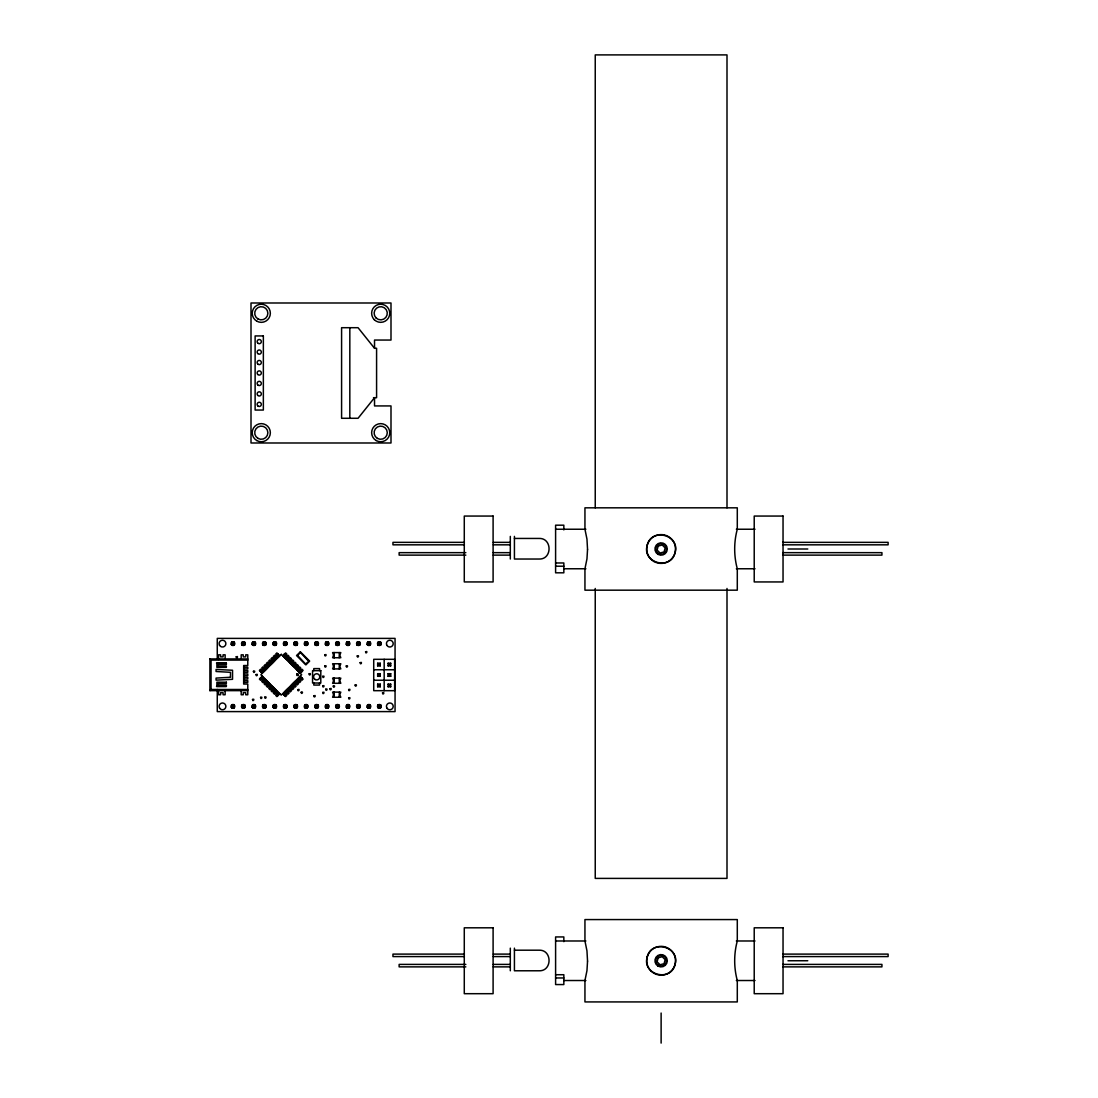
<?xml version="1.0" encoding="UTF-8"?>
<svg xmlns="http://www.w3.org/2000/svg" width="1098" height="1098" viewBox="0 0 1098 1098"><rect width="100%" height="100%" fill="white"/><g stroke="black" fill="none" stroke-linecap="round" stroke-linejoin="round"><path stroke-width="1.5" d="M231.651 644.924L234.245 642.33L234.245 644.924L231.651 644.924L231.651 642.33L234.245 642.33M242.109 644.924L244.703 642.33L244.703 644.924L242.109 644.924L242.109 642.33L244.703 642.33M252.567 644.924L255.161 642.33L255.161 644.924L252.567 644.924L252.567 642.33L255.161 642.33M209.91 690.642L211.049 689.489L247.777 689.489M263.026 644.924L265.62 642.33L263.026 642.33L263.026 644.924L265.62 644.924L265.62 642.33M273.484 644.924L276.078 642.33L276.078 644.924L273.484 644.924L273.484 642.33L276.078 642.33M283.943 644.924L286.537 642.33L286.537 644.924L283.943 644.924L283.943 642.33L286.537 642.33M260.281 671.249L261.448 670.082M262.614 668.915L263.781 667.749M264.947 666.582L266.114 665.415M267.267 664.263L268.434 663.096M269.6 661.929L270.767 660.763M271.933 659.596L273.1 658.429M274.267 657.263L275.42 656.11M276.586 654.943L277.753 653.777M260.459 671.413L261.626 670.247M262.793 669.094L263.959 667.927M265.112 666.761L266.279 665.594M267.445 664.427L268.612 663.261M269.779 662.094L270.945 660.941M272.112 659.774L273.265 658.608M274.431 657.441L275.598 656.275M276.765 655.108L277.931 653.941M260.871 671.825L262.038 670.658M263.204 669.492L264.357 668.339M265.524 667.172L266.69 666.006M267.857 664.839L269.024 663.672M270.19 662.506L271.343 661.339M272.51 660.186L273.677 659.02M274.843 657.853L276.01 656.686M277.176 655.52L278.343 654.353M261.036 672.003L262.202 670.837M263.369 669.67L264.536 668.504M265.702 667.337L266.869 666.17M268.036 665.017L269.188 663.851M270.355 662.684L271.522 661.518M272.688 660.351L273.855 659.184M275.022 658.018L276.174 656.865M277.341 655.698L278.508 654.532M262.326 676.19L259.416 679.099L260.583 680.266L263.493 677.356M282.708 655.808L285.617 652.898L286.784 654.065L283.874 656.975M231.651 707.675L234.245 705.081L231.651 705.081L231.651 707.675L234.245 707.675L234.245 705.081M294.401 644.924L296.995 642.33L294.401 642.33L294.401 644.924L296.995 644.924L296.995 642.33M264.659 678.523L261.736 681.433L262.902 682.599L265.812 679.689M285.041 658.141L287.951 655.231L289.103 656.398L286.194 659.308M266.979 680.856L264.069 683.766L265.236 684.932L268.145 682.023M287.36 660.474L290.27 657.565L291.437 658.731L288.527 661.641M242.109 707.675L244.703 705.081L242.109 705.081L242.109 707.675L244.703 707.675L244.703 705.081M304.86 644.924L307.454 642.33L307.454 644.924L304.86 644.924L304.86 642.33L307.454 642.33M269.312 683.176L266.402 686.099L267.569 687.252L270.479 684.342M289.694 662.808L292.603 659.884L293.77 661.051L290.86 663.961M271.645 685.509L268.736 688.419L269.888 689.585L272.812 686.675M292.027 665.127L294.937 662.218L296.103 663.384L293.18 666.294M252.567 707.675L255.161 705.081L255.161 707.675L252.567 707.675L252.567 705.081L255.161 705.081M315.318 644.924L317.912 642.33L317.912 644.924L315.318 644.924L315.318 642.33L317.912 642.33M273.965 687.842L271.055 690.752L272.222 691.918L275.131 689.009M294.346 667.46L297.256 664.551L298.423 665.717L295.513 668.627M276.298 690.175L273.388 693.085L274.555 694.252L277.465 691.328M296.68 669.794L299.589 666.87L300.756 668.037L297.846 670.947M263.026 707.675L265.62 705.081L265.62 707.675L263.026 707.675L263.026 705.081L265.62 705.081M325.777 644.924L328.371 642.33L328.371 644.924L325.777 644.924L325.777 642.33L328.371 642.33M278.631 692.495L275.722 695.405L276.888 696.571L279.798 693.662M299.013 672.113L301.923 669.204L303.089 670.37L300.179 673.28M283.984 694.952L285.151 693.785M286.317 692.618L287.484 691.452M288.65 690.285L289.817 689.119M290.97 687.952L292.137 686.799M293.303 685.632L294.47 684.466M295.637 683.299L296.803 682.133M297.956 680.966L299.123 679.799M300.289 678.646L301.456 677.48M284.162 695.116L285.329 693.95M286.496 692.783L287.649 691.63M288.815 690.464L289.982 689.297M291.148 688.13L292.315 686.964M293.482 685.797L294.648 684.63M295.801 683.478L296.968 682.311M298.134 681.144L299.301 679.978M300.468 678.811L301.634 677.644M284.574 695.528L285.741 694.361M286.894 693.195L288.06 692.028M289.227 690.875L290.394 689.709M291.56 688.542L292.727 687.375M293.893 686.209L295.046 685.042M296.213 683.876L297.38 682.723M298.546 681.556L299.713 680.389M300.879 679.223L302.032 678.056M284.739 695.707L285.905 694.54M287.072 693.373L288.239 692.207M289.405 691.04L290.572 689.873M291.725 688.707L292.892 687.554M294.058 686.387L295.225 685.221M296.391 684.054L297.558 682.887M298.725 681.721L299.878 680.568M301.044 679.401L302.211 678.235M273.484 707.675L276.078 705.081L276.078 707.675L273.484 707.675L273.484 705.081L276.078 705.081M336.235 644.924L338.829 642.33L338.829 644.924L336.235 644.924L336.235 642.33L338.829 642.33M283.943 707.675L286.537 705.081L286.537 707.675L283.943 707.675L283.943 705.081L286.537 705.081M346.694 644.924L349.288 642.33L346.694 642.33L346.694 644.924L349.288 644.924L349.288 642.33M294.401 707.675L296.995 705.081L296.995 707.675L294.401 707.675L294.401 705.081L296.995 705.081M357.152 644.924L359.746 642.33L357.152 642.33L357.152 644.924L359.746 644.924L359.746 642.33M304.86 707.675L307.454 705.081L307.454 707.675L304.86 707.675L304.86 705.081L307.454 705.081M367.61 644.924L370.204 642.33L367.61 642.33L367.61 644.924L370.204 644.924L370.204 642.33M315.318 707.675L317.912 705.081L317.912 707.675L315.318 707.675L315.318 705.081L317.912 705.081M378.069 644.924L380.663 642.33L378.069 642.33L378.069 644.924L380.663 644.924L380.663 642.33M325.777 707.675L328.371 705.081L325.777 705.081L325.777 707.675L328.371 707.675L328.371 705.081M377.657 665.841L380.251 663.247L377.657 663.247L377.657 665.841L380.251 665.841L380.251 663.247M336.235 707.675L338.829 705.081L336.235 705.081L336.235 707.675L338.829 707.675L338.829 705.081M377.657 676.299L380.251 673.705L380.251 676.299L377.657 676.299L377.657 673.705L380.251 673.705M388.116 665.841L390.71 663.247L388.116 663.247L388.116 665.841L390.71 665.841L390.71 663.247M346.694 707.675L349.288 705.081L346.694 705.081L346.694 707.675L349.288 707.675L349.288 705.081M377.657 686.758L380.251 684.164L377.657 684.164L377.657 686.758L380.251 686.758L380.251 684.164M388.116 676.299L390.71 673.705L390.71 676.299L388.116 676.299L388.116 673.705L390.71 673.705M357.152 707.675L359.746 705.081L357.152 705.081L357.152 707.675L359.746 707.675L359.746 705.081M388.116 686.758L390.71 684.164L388.116 684.164L388.116 686.758L390.71 686.758L390.71 684.164M367.61 707.675L370.204 705.081L367.61 705.081L367.61 707.675L370.204 707.675L370.204 705.081M378.069 707.675L380.663 705.081L378.069 705.081L378.069 707.675L380.663 707.675L380.663 705.081M374.528 348.286L374.528 340.051L390.998 340.051L390.998 302.993L251.003 302.993L251.003 442.988L390.998 442.988L390.998 405.931L374.528 405.931L374.528 397.696L358.058 418.283L341.588 418.283L341.588 327.698L358.058 327.698L374.528 348.286L376.587 348.286L376.587 397.696L373.498 397.696M555.602 529.236L585.879 529.236M736.36 529.236L755.012 529.236M514.427 538.445L539.132 538.445C552.349 537.951 552.349 559.541 539.132 559.033L514.427 559.033L514.427 536.387M464.385 542.357L392.96 542.357L392.96 544.828L464.385 544.828M493.304 542.357L510.309 542.357M782.654 542.357L888.104 542.357L888.104 544.828L782.654 544.828M493.304 544.828L510.309 544.828M787.98 549L807.785 549M465.84 552.651L399.137 552.651L399.137 555.121L465.84 555.121M493.208 552.651L510.309 552.651M782.723 552.651L881.927 552.651L881.927 555.121L782.723 555.121M493.208 555.121L510.309 555.121M555.602 562.972L563.837 562.972L563.837 572.813L555.602 572.813L555.602 525.187L563.837 525.187L563.837 529.909M555.602 566.211L563.837 566.211M563.837 568.764L585.879 568.764M736.36 568.764L755.012 568.764M247.777 658.937L209.896 658.937L209.896 690.642L247.777 690.642M209.91 658.951L211.049 660.09L247.777 660.09M216.484 663.055L226.366 663.055M243.66 667.213L247.777 667.213L247.777 668.902L243.66 668.902M373.718 669.766L394.635 669.766M243.66 670.59L247.777 670.59L247.777 672.264L243.66 672.264M243.66 673.952L247.777 673.952L247.777 675.641L243.66 675.641M243.66 677.329L247.777 677.329L247.777 679.003L243.66 679.003M373.718 680.225L394.635 680.225M243.66 680.691L247.777 680.691L247.777 682.38L243.66 682.38M216.484 686.524L226.366 686.524M555.602 940.986L585.879 940.986M736.36 940.986L755.012 940.986M514.427 950.195L539.132 950.195C552.349 949.701 552.349 971.291 539.132 970.783L514.427 970.783L514.427 948.137M464.385 954.107L392.96 954.107L392.96 956.578L464.385 956.578M493.304 954.107L510.309 954.107M782.654 954.107L888.104 954.107L888.104 956.578L782.654 956.578M493.304 956.578L510.309 956.578M787.98 960.75L807.785 960.75M465.84 964.401L399.137 964.401L399.137 966.871L465.84 966.871M493.208 964.401L510.309 964.401M782.723 964.401L881.927 964.401L881.927 966.871L782.723 966.871M493.208 966.871L510.309 966.871M555.602 974.722L563.837 974.722L563.837 984.563L555.602 984.563L555.602 936.937L563.837 936.937L563.837 941.659M555.602 977.961L563.837 977.961M563.837 980.514L585.879 980.514M736.36 980.514L755.012 980.514M378.069 642.33L380.663 644.924M367.61 642.33L370.204 644.924M388.116 663.247L390.71 665.841M357.152 642.33L359.746 644.924M377.657 663.247L380.251 665.841M388.116 673.705L390.71 676.299M346.694 642.33L349.288 644.924M377.657 673.705L380.251 676.299M388.116 684.164L390.71 686.758M336.235 642.33L338.829 644.924M377.657 684.164L380.251 686.758M325.777 642.33L328.371 644.924M315.318 642.33L317.912 644.924M378.069 705.081L380.663 707.675M304.86 642.33L307.454 644.924M367.61 705.081L370.204 707.675M294.401 642.33L296.995 644.924M357.152 705.081L359.746 707.675M283.943 642.33L286.537 644.924M346.694 705.081L349.288 707.675M273.484 642.33L276.078 644.924M336.235 705.081L338.829 707.675M284.739 653.777L285.905 654.943M287.072 656.11L288.239 657.263M289.405 658.429L290.572 659.596M291.725 660.763L292.892 661.929M294.058 663.096L295.225 664.263M296.391 665.415L297.558 666.582M298.725 667.749L299.878 668.915M301.044 670.082L302.211 671.249M284.574 653.941L285.741 655.108M286.894 656.275L288.06 657.441M289.227 658.608L290.394 659.774M291.56 660.941L292.727 662.094M293.893 663.261L295.046 664.427M296.213 665.594L297.38 666.761M298.546 667.927L299.713 669.094M300.879 670.247L302.032 671.413M284.162 654.353L285.329 655.52M286.496 656.686L287.649 657.853M288.815 659.02L289.982 660.186M291.148 661.339L292.315 662.506M293.482 663.672L294.648 664.839M295.801 666.006L296.968 667.172M298.134 668.339L299.301 669.492M300.468 670.658L301.634 671.825M283.984 654.532L285.151 655.698M286.317 656.865L287.484 658.018M288.65 659.184L289.817 660.351M290.97 661.518L292.137 662.684M293.303 663.851L294.47 665.017M295.637 666.17L296.803 667.337M297.956 668.504L299.123 669.67M300.289 670.837L301.456 672.003M279.798 655.808L276.888 652.898L275.722 654.065L278.631 656.975M300.179 676.19L303.089 679.099L301.923 680.266L299.013 677.356M263.026 642.33L265.62 644.924M325.777 705.081L328.371 707.675M277.465 658.141L274.555 655.231L273.388 656.398L276.298 659.308M297.846 678.523L300.756 681.433L299.589 682.599L296.68 679.689M275.131 660.474L272.222 657.565L271.055 658.731L273.965 661.641M295.513 680.856L298.423 683.766L297.256 684.932L294.346 682.023M252.567 642.33L255.161 644.924M315.318 705.081L317.912 707.675M272.812 662.808L269.888 659.884L268.736 661.051L271.645 663.961M293.18 683.176L296.103 686.099L294.937 687.252L292.027 684.342M270.479 665.127L267.569 662.218L266.402 663.384L269.312 666.294M290.86 685.509L293.77 688.419L292.603 689.585L289.694 686.675M268.145 667.46L265.236 664.551L264.069 665.717L266.979 668.627M288.527 687.842L291.437 690.752L290.27 691.918L287.36 689.009M242.109 642.33L244.703 644.924M304.86 705.081L307.454 707.675M265.812 669.794L262.902 666.87L261.736 668.037L264.659 670.947M286.194 690.175L289.103 693.085L287.951 694.252L285.041 691.328M263.493 672.113L260.583 669.204L259.416 670.37L262.326 673.28M283.874 692.495L286.784 695.405L285.617 696.571L282.708 693.662M231.651 642.33L234.245 644.924M294.401 705.081L296.995 707.675M261.036 677.48L262.202 678.646M263.369 679.799L264.536 680.966M265.702 682.133L266.869 683.299M268.036 684.466L269.188 685.632M270.355 686.799L271.522 687.952M272.688 689.119L273.855 690.285M275.022 691.452L276.174 692.618M277.341 693.785L278.508 694.952M260.871 677.644L262.038 678.811M263.204 679.978L264.357 681.144M265.524 682.311L266.69 683.478M267.857 684.63L269.024 685.797M270.19 686.964L271.343 688.13M272.51 689.297L273.677 690.464M274.843 691.63L276.01 692.783M277.176 693.95L278.343 695.116M260.459 678.056L261.626 679.223M262.793 680.389L263.959 681.556M265.112 682.723L266.279 683.876M267.445 685.042L268.612 686.209M269.779 687.375L270.945 688.542M272.112 689.709L273.265 690.875M274.431 692.028L275.598 693.195M276.765 694.361L277.931 695.528M260.281 678.235L261.448 679.401M262.614 680.568L263.781 681.721M264.947 682.887L266.114 684.054M267.267 685.221L268.434 686.387M269.6 687.554L270.767 688.707M271.933 689.873L273.1 691.04M274.267 692.207L275.42 693.373M276.586 694.54L277.753 695.707M283.943 705.081L286.537 707.675M273.484 705.081L276.078 707.675M263.026 705.081L265.62 707.675M252.567 705.081L255.161 707.675M242.109 705.081L244.703 707.675M231.651 705.081L234.245 707.675M727 507.825L727 54.9L595.24 54.9L595.24 507.825M727 588.459L727 878.4L595.24 878.4L595.24 588.459M661.12 1013.042L661.12 1043.1M510.309 536.387L510.309 559.033M510.309 948.137L510.309 970.783M384.176 659.308L384.176 690.683M349.823 327.698L349.823 418.283M339.378 652.583L339.172 657.729M339.378 663.755L339.172 668.902M339.172 678.139L339.378 683.285M339.378 692.111L339.172 697.257M334.231 652.583L334.231 657.729M334.231 663.755L334.231 668.902M334.231 678.139L334.231 683.285M334.231 692.111L334.231 697.257M334.025 652.583L334.025 657.729M334.025 663.755L334.025 668.902M334.025 678.139L334.025 683.285M334.025 692.111L334.025 697.257M319.559 670.658L319.559 668.6L313.795 668.6L313.795 670.658M319.559 683.011L319.559 685.07L313.795 685.07L313.795 683.011M241.189 658.937L241.189 654.82L243.248 654.82L243.248 656.879L245.719 656.879L245.719 654.82L247.777 654.82L247.777 665.525L243.66 665.525L243.66 684.054L247.777 684.054L247.777 694.76L245.719 694.76L245.719 692.701L243.248 692.701L243.248 694.76L241.189 694.76L241.189 690.642M225.131 658.937L225.131 654.82L223.072 654.82L223.072 656.879L220.602 656.879L220.602 654.82L218.543 654.82L218.543 659.459M225.131 690.642L225.131 694.76L223.072 694.76L223.072 692.701L220.602 692.701L220.602 694.76L218.543 694.76L218.543 690.134M217.267 658.827L217.267 638.391L395.06 638.391L395.06 711.6L217.267 711.6L217.267 689.475M211.049 660.09L211.049 689.489M587.54 549.371L586.963 558.882L584.946 568.764L584.946 590.175L737.293 590.175L737.293 568.764C733.821 555.931 733.821 542.069 737.293 529.236L737.293 507.825L584.946 507.825L584.946 529.236L586.963 539.118L587.54 549.371M587.54 961.121L586.963 970.632L584.946 980.514L584.946 1001.925L737.293 1001.925L737.293 980.514C733.821 967.681 733.821 953.819 737.293 940.986L737.293 919.575L584.946 919.575L584.946 940.986L586.963 950.868L587.54 961.121M647.202 545.267C641.726 562.972 670.919 570.795 675.037 552.733C680.513 535.028 651.32 527.205 647.202 545.267M647.202 957.017C641.726 974.722 670.919 982.545 675.037 964.483C680.513 946.778 651.32 938.955 647.202 957.017M333.614 655.149L332.584 657.729L340.819 657.729L339.79 655.149L340.819 652.583L332.584 652.583L333.614 655.149M333.614 666.335L332.584 668.902L340.819 668.902L339.79 666.335L340.819 663.755L332.584 663.755L333.614 666.335M333.614 680.705L332.584 683.285L340.819 683.285L339.79 680.705L340.819 678.139L332.584 678.139L333.614 680.705M333.614 694.691L332.584 697.257L340.819 697.257L339.79 694.691L340.819 692.111L332.584 692.111L333.614 694.691M236.194 656.81C236.372 660.118 239.158 655.3 236.194 656.81M253.405 671.29C253.583 674.597 256.369 669.78 253.405 671.29M256.012 674.584C256.191 677.891 258.977 673.074 256.012 674.584M252.513 699.467C252.691 702.789 255.477 697.971 252.513 699.467M260.569 697.381C260.748 700.702 263.52 695.871 260.569 697.381M264.755 697.175C264.934 700.483 267.706 695.665 264.755 697.175M297.805 689.64C297.983 692.962 300.756 688.144 297.805 689.64M301.154 692.262C301.332 695.569 304.105 690.752 301.154 692.262M309.101 673.856C309.279 677.164 312.052 672.347 309.101 673.856M324.788 654.82C324.967 658.127 327.739 653.31 324.788 654.82M313.904 695.816C314.083 699.124 316.869 694.307 313.904 695.816M324.788 666.006C324.967 669.327 327.739 664.496 324.788 666.006M322.688 676.368C322.867 679.676 325.653 674.858 322.688 676.368M322.688 685.879C322.867 689.187 325.653 684.37 322.688 685.879M322.688 692.467C322.867 695.775 325.653 690.958 322.688 692.467M325.722 689.228C325.9 692.536 328.686 687.719 325.722 689.228M329.908 688.707C330.086 692.014 332.872 687.197 329.908 688.707M333.257 686.085C333.435 689.407 336.208 684.589 333.257 686.085M346.227 666.006C346.405 669.327 349.178 664.496 346.227 666.006M357.207 655.973C357.385 659.28 360.158 654.463 357.207 655.973M348.629 689.544C348.807 692.852 351.593 688.034 348.629 689.544M348.629 697.903C348.807 701.224 351.593 696.407 348.629 697.903M360.13 662.657C360.309 665.978 363.095 661.161 360.13 662.657M355.107 685.042C355.285 688.35 358.072 683.532 355.107 685.042M365.565 651.787C365.744 655.094 368.53 650.277 365.565 651.787M382.516 692.879C382.694 696.201 385.48 691.383 382.516 692.879M658.169 546.049L657.098 550.084L660.035 553.021L664.07 551.951L665.155 547.916L662.204 544.979L658.169 546.049M658.169 957.799L657.098 961.834L660.035 964.771L664.07 963.701L665.155 959.666L662.204 956.729L658.169 957.799M297.434 655.286L305.573 664.016L308.785 661.394L300.632 652.665L297.434 655.286M296.831 674.007L296.831 675.462L298.285 675.462L298.285 674.007L296.831 674.007M281.253 654.353L260.871 674.735L281.253 695.116L301.634 674.735L281.253 654.353M300.344 651.787L296.556 655.575L305.875 664.894L309.65 661.106L300.344 651.787M230.484 677.26L216.073 678.084L216.073 680.142L232.543 679.319L232.543 670.26L216.073 669.437L216.073 671.496L230.484 672.319L230.484 677.26M263.355 335.933L255.12 335.933L255.12 410.048L263.355 410.048L263.355 335.933M493.098 516.06L464.276 516.06L464.276 581.94L493.098 581.94L493.098 516.06M783.039 516.06L754.216 516.06L754.216 581.94L783.039 581.94L783.039 516.06M394.635 659.308L373.718 659.308L373.718 690.683L394.635 690.683L394.635 659.308M226.366 663.261L216.896 663.261L216.896 667.378L226.366 667.378L226.366 666.143L218.131 666.143L218.131 664.496L226.366 664.496L226.366 663.261M320.794 670.658L312.559 670.658L312.559 683.011L320.794 683.011L320.794 670.658M226.366 682.201L216.896 682.201L216.896 686.319L226.366 686.319L226.366 685.083L218.131 685.083L218.131 683.436L226.366 683.436L226.366 682.201M493.098 927.81L464.276 927.81L464.276 993.69L493.098 993.69L493.098 927.81M783.039 927.81L754.216 927.81L754.216 993.69L783.039 993.69L783.039 927.81M258.003 318.996A6.588 6.588 0 0 0 267.885 313.287A6.588 6.588 0 0 0 258.003 307.577A6.588 6.588 0 0 0 258.003 318.996M258.003 438.404A6.588 6.588 0 0 0 267.885 432.694A6.588 6.588 0 0 0 258.003 426.985A6.588 6.588 0 0 0 258.003 438.404M374.294 319.696A9.059 9.059 0 0 0 389.447 315.634A9.059 9.059 0 0 0 378.357 304.53A9.059 9.059 0 0 0 374.294 319.696M256.767 321.138A9.059 9.059 0 0 0 270.355 313.287A9.059 9.059 0 0 0 256.767 305.436A9.059 9.059 0 0 0 256.767 321.138M376.175 440.545A9.059 9.059 0 0 0 389.763 432.694A9.059 9.059 0 0 0 376.175 424.844A9.059 9.059 0 0 0 376.175 440.545M256.767 440.545A9.059 9.059 0 0 0 270.355 432.694A9.059 9.059 0 0 0 256.767 424.844A9.059 9.059 0 0 0 256.767 440.545M376.051 317.94A6.588 6.588 0 0 0 387.072 314.989A6.588 6.588 0 0 0 379.002 306.918A6.588 6.588 0 0 0 376.051 317.94M377.41 438.404A6.588 6.588 0 0 0 387.292 432.694A6.588 6.588 0 0 0 377.41 426.985A6.588 6.588 0 0 0 377.41 438.404M257.756 343.098A2.1 2.1 0 0 0 261.269 342.164A2.1 2.1 0 0 0 258.689 339.584A2.1 2.1 0 0 0 257.756 343.098M257.756 384.931A2.1 2.1 0 0 0 261.269 383.998A2.1 2.1 0 0 0 258.689 381.418A2.1 2.1 0 0 0 257.756 384.931M257.756 395.39A2.1 2.1 0 0 0 261.269 394.457A2.1 2.1 0 0 0 258.689 391.876A2.1 2.1 0 0 0 257.756 395.39M257.756 364.014A2.1 2.1 0 0 0 261.269 363.081A2.1 2.1 0 0 0 258.689 360.501A2.1 2.1 0 0 0 257.756 364.014M257.756 374.473A2.1 2.1 0 0 0 261.269 373.54A2.1 2.1 0 0 0 258.689 370.959A2.1 2.1 0 0 0 257.756 374.473M257.756 405.848A2.1 2.1 0 0 0 261.269 404.915A2.1 2.1 0 0 0 258.689 402.335A2.1 2.1 0 0 0 257.756 405.848M257.756 353.556A2.1 2.1 0 0 0 261.269 352.623A2.1 2.1 0 0 0 258.689 350.042A2.1 2.1 0 0 0 257.756 353.556M315.126 679.511A3.088 3.088 0 0 0 319.765 676.835A3.088 3.088 0 0 0 315.126 674.158A3.088 3.088 0 0 0 315.126 679.511M377.739 644.567A1.88 1.88 0 0 0 380.992 644.567A1.88 1.88 0 0 0 379.373 641.74A1.88 1.88 0 0 0 377.739 644.567M367.281 644.567A1.88 1.88 0 0 0 370.534 644.567A1.88 1.88 0 0 0 368.914 641.74A1.88 1.88 0 0 0 367.281 644.567M219.545 645.322A3.404 3.404 0 0 0 225.433 645.322A3.404 3.404 0 0 0 222.496 640.23A3.404 3.404 0 0 0 219.545 645.322M273.155 644.567A1.88 1.88 0 0 0 276.408 644.567A1.88 1.88 0 0 0 274.788 641.74A1.88 1.88 0 0 0 273.155 644.567M262.697 644.567A1.88 1.88 0 0 0 265.949 644.567A1.88 1.88 0 0 0 264.33 641.74A1.88 1.88 0 0 0 262.697 644.567M356.823 644.567A1.88 1.88 0 0 0 360.075 644.567A1.88 1.88 0 0 0 358.456 641.74A1.88 1.88 0 0 0 356.823 644.567M294.072 707.318A1.88 1.88 0 0 0 297.325 707.318A1.88 1.88 0 0 0 295.705 704.491A1.88 1.88 0 0 0 294.072 707.318M283.613 707.318A1.88 1.88 0 0 0 286.866 707.318A1.88 1.88 0 0 0 285.247 704.491A1.88 1.88 0 0 0 283.613 707.318M273.155 707.318A1.88 1.88 0 0 0 276.408 707.318A1.88 1.88 0 0 0 274.788 704.491A1.88 1.88 0 0 0 273.155 707.318M262.697 707.318A1.88 1.88 0 0 0 265.949 707.318A1.88 1.88 0 0 0 264.33 704.491A1.88 1.88 0 0 0 262.697 707.318M241.78 644.567A1.88 1.88 0 0 0 245.032 644.567A1.88 1.88 0 0 0 243.413 641.74A1.88 1.88 0 0 0 241.78 644.567M231.321 644.567A1.88 1.88 0 0 0 234.574 644.567A1.88 1.88 0 0 0 232.954 641.74A1.88 1.88 0 0 0 231.321 644.567M231.321 707.318A1.88 1.88 0 0 0 234.574 707.318A1.88 1.88 0 0 0 232.954 704.491A1.88 1.88 0 0 0 231.321 707.318M252.238 707.318A1.88 1.88 0 0 0 255.491 707.318A1.88 1.88 0 0 0 253.871 704.491A1.88 1.88 0 0 0 252.238 707.318M241.78 707.318A1.88 1.88 0 0 0 245.032 707.318A1.88 1.88 0 0 0 243.413 704.491A1.88 1.88 0 0 0 241.78 707.318M304.53 644.567A1.88 1.88 0 0 0 307.783 644.567A1.88 1.88 0 0 0 306.164 641.74A1.88 1.88 0 0 0 304.53 644.567M325.447 644.567A1.88 1.88 0 0 0 328.7 644.567A1.88 1.88 0 0 0 327.08 641.74A1.88 1.88 0 0 0 325.447 644.567M314.989 644.567A1.88 1.88 0 0 0 318.242 644.567A1.88 1.88 0 0 0 316.622 641.74A1.88 1.88 0 0 0 314.989 644.567M335.906 644.567A1.88 1.88 0 0 0 339.158 644.567A1.88 1.88 0 0 0 337.539 641.74A1.88 1.88 0 0 0 335.906 644.567M294.072 644.567A1.88 1.88 0 0 0 297.325 644.567A1.88 1.88 0 0 0 295.705 641.74A1.88 1.88 0 0 0 294.072 644.567M283.613 644.567A1.88 1.88 0 0 0 286.866 644.567A1.88 1.88 0 0 0 285.247 641.74A1.88 1.88 0 0 0 283.613 644.567M367.281 707.318A1.88 1.88 0 0 0 370.534 707.318A1.88 1.88 0 0 0 368.914 704.491A1.88 1.88 0 0 0 367.281 707.318M356.823 707.318A1.88 1.88 0 0 0 360.075 707.318A1.88 1.88 0 0 0 358.456 704.491A1.88 1.88 0 0 0 356.823 707.318M346.364 707.318A1.88 1.88 0 0 0 349.617 707.318A1.88 1.88 0 0 0 347.997 704.491A1.88 1.88 0 0 0 346.364 707.318M219.545 708.073A3.404 3.404 0 0 0 225.433 708.073A3.404 3.404 0 0 0 222.496 702.981A3.404 3.404 0 0 0 219.545 708.073M386.88 708.073A3.404 3.404 0 0 0 392.768 708.073A3.404 3.404 0 0 0 389.831 702.981A3.404 3.404 0 0 0 386.88 708.073M386.88 645.322A3.404 3.404 0 0 0 392.768 645.322A3.404 3.404 0 0 0 389.831 640.23A3.404 3.404 0 0 0 386.88 645.322M346.364 644.567A1.88 1.88 0 0 0 349.617 644.567A1.88 1.88 0 0 0 347.997 641.74A1.88 1.88 0 0 0 346.364 644.567M335.906 707.318A1.88 1.88 0 0 0 339.158 707.318A1.88 1.88 0 0 0 337.539 704.491A1.88 1.88 0 0 0 335.906 707.318M325.447 707.318A1.88 1.88 0 0 0 328.7 707.318A1.88 1.88 0 0 0 327.08 704.491A1.88 1.88 0 0 0 325.447 707.318M252.238 644.567A1.88 1.88 0 0 0 255.491 644.567A1.88 1.88 0 0 0 253.871 641.74A1.88 1.88 0 0 0 252.238 644.567M304.53 707.318A1.88 1.88 0 0 0 307.783 707.318A1.88 1.88 0 0 0 306.164 704.491A1.88 1.88 0 0 0 304.53 707.318M377.739 707.318A1.88 1.88 0 0 0 380.992 707.318A1.88 1.88 0 0 0 379.373 704.491A1.88 1.88 0 0 0 377.739 707.318M314.989 707.318A1.88 1.88 0 0 0 318.242 707.318A1.88 1.88 0 0 0 316.622 704.491A1.88 1.88 0 0 0 314.989 707.318M658.031 554.353A6.176 6.176 0 0 0 667.296 549A6.176 6.176 0 0 0 658.031 543.647A6.176 6.176 0 0 0 658.031 554.353M658.443 553.639A5.353 5.353 0 0 0 666.472 549A5.353 5.353 0 0 0 658.443 544.361A5.353 5.353 0 0 0 658.443 553.639M653.914 561.476A14.411 14.411 0 0 0 675.531 549A14.411 14.411 0 0 0 653.914 536.524A14.411 14.411 0 0 0 653.914 561.476M658.031 966.103A6.176 6.176 0 0 0 667.296 960.75A6.176 6.176 0 0 0 658.031 955.397A6.176 6.176 0 0 0 658.031 966.103M658.443 965.389A5.353 5.353 0 0 0 666.472 960.75A5.353 5.353 0 0 0 658.443 956.111A5.353 5.353 0 0 0 658.443 965.389M650.936 970.934A14.411 14.411 0 0 0 675.037 964.483A14.411 14.411 0 0 0 657.386 946.833A14.411 14.411 0 0 0 650.936 970.934"/></g></svg>
